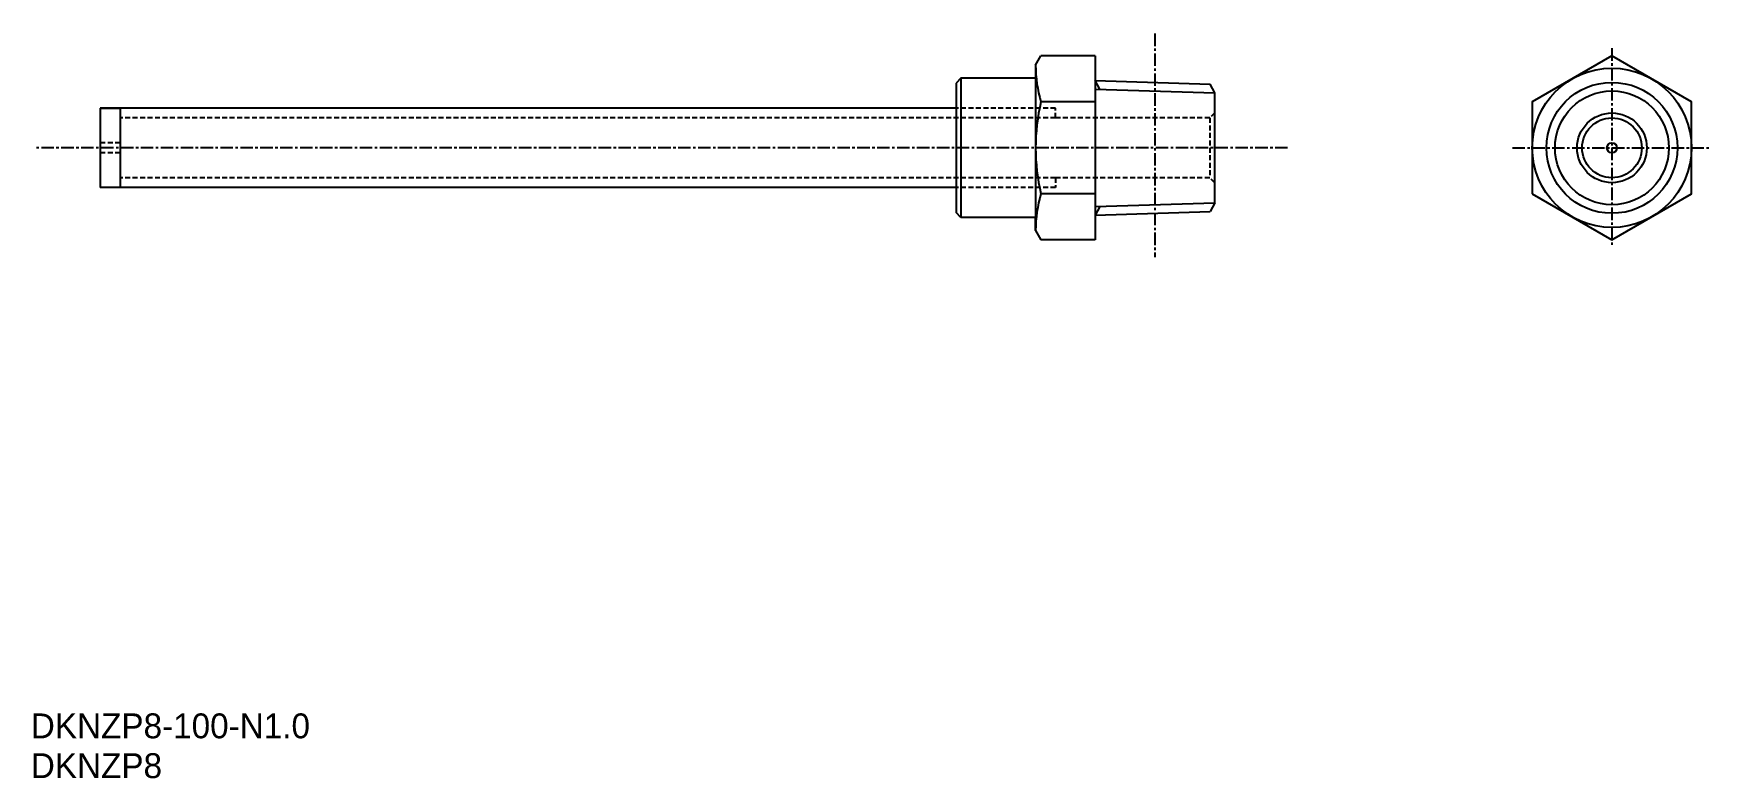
# Model space of a CAD drawing. Extents: x 138 to 307, y 275 to 349.
import ezdxf

# ---------------------------------------------------------------- set-up
doc = ezdxf.new("R2010")
doc.units = 0
doc.linetypes.add('CENTER', pattern=[2, 1.25, -0.25, 0.25, -0.25])
doc.linetypes.add('DASHED', pattern=[0.75, 0.5, -0.25])
doc.layers.get('0').update_dxf_attribs({"linetype": 'CONTINUOUS'})
doc.layers.add('CENTER', color=1, linetype='CENTER')

msp = doc.modelspace()

# ---------------------------------------------------------------- linework, layer by layer
at = {"color": 7, "linetype": 'CONTINUOUS'}
for p, q in [((238.9, 346.3), (239.44, 347.23)), ((238.9, 346.3), (238.9, 330.99)), ((244.9, 347.23), (239.44, 347.23)), ((244.9, 347.23), (244.9, 332.97)), ((231.4, 344.99), (230.9, 344.49)), ((230.9, 344.49), (230.9, 334.99)), ((231.4, 344.99), (231.4, 330.99)), ((238.9, 344.99), (231.4, 344.99)), ((244.9, 344.75), (256.45, 344.39)), ((256.9, 343.52), (256.45, 344.39)), ((244.9, 342.61), (239.44, 342.61)), ((256.9, 332.45), (256.9, 343.52)), ((144.9, 341.99), (144.9, 333.99)), ((230.9, 341.99), (144.9, 341.99)), ((144.9, 341.99), (146.9, 341.99)), ((146.9, 341.99), (146.9, 333.99)), ((146.9, 340.99), (146.9, 334.99)), ((230.9, 333.99), (144.9, 333.99)), ((146.9, 333.99), (144.9, 333.99)), ((230.9, 334.99), (230.9, 331.49)), ((244.9, 333.37), (239.44, 333.37)), ((244.9, 332.97), (244.9, 328.75)), ((256.9, 332.45), (256.45, 331.58)), ((231.4, 330.99), (230.9, 331.49)), ((238.9, 330.99), (231.4, 330.99)), ((238.9, 329.68), (238.9, 330.99)), ((244.9, 331.22), (256.45, 331.58)), ((238.9, 329.68), (239.44, 328.75)), ((244.9, 328.75), (239.44, 328.75))]:
    msp.add_line(p, q, dxfattribs=at)
at = {"color": 3, "linetype": 'CONTINUOUS'}
for p, q in [((245.35, 343.88), (244.9, 344.75)), ((244.9, 343.9), (256.9, 343.52)), ((244.9, 332.08), (256.9, 332.45)), ((245.36, 332.09), (244.9, 331.22))]:
    msp.add_line(p, q, dxfattribs=at)
at = {"color": 3, "linetype": 'DASHED'}
for p, q in [((240.9, 340.99), (146.9, 340.99)), ((240.9, 341.99), (230.9, 341.99)), ((240.9, 340.99), (240.9, 341.99)), ((256.4, 340.99), (240.9, 340.99)), ((256.9, 341.49), (256.4, 340.99)), ((256.4, 340.99), (256.4, 334.99)), ((146.9, 338.49), (144.9, 338.49)), ((146.9, 337.49), (144.9, 337.49)), ((240.9, 334.99), (146.9, 334.99)), ((240.9, 333.99), (230.9, 333.99)), ((256.4, 334.99), (240.9, 334.99)), ((240.9, 334.99), (240.9, 333.99)), ((256.9, 334.49), (256.4, 334.99))]:
    msp.add_line(p, q, dxfattribs=at)
at = {"color": 7, "linetype": 'CONTINUOUS'}
msp.add_lwpolyline([(288.82, 333.37), (296.82, 328.75), (304.82, 333.37), (304.82, 342.61), (296.82, 347.23), (288.82, 342.61)], close=True, dxfattribs=at)
for radius in [8, 6.58, 3.5, 3, 0.5]:
    msp.add_circle((296.82, 337.99), radius, dxfattribs=at)
at = {"color": 3, "linetype": 'CONTINUOUS'}
msp.add_circle((296.82, 337.99), 5.72, dxfattribs=at)
at = {"color": 7, "linetype": 'CONTINUOUS'}
for centre, radius, start, end in [((251.8, 346.29), 12.9, 179.9533, 196.5707), ((259.02, 337.99), 20.12, 166.7467, 180.0169), ((259.02, 337.98), 20.12, 179.9831, 193.2533), ((251.8, 329.69), 12.9, 163.4293, 180.0467)]:
    msp.add_arc(centre, radius, start, end, dxfattribs=at)
at = {"layer": 'CENTER', "color": 1, "linetype": 'CENTER'}
for p, q in [((250.89, 349.47), (250.89, 327)), ((296.82, 347.99), (296.82, 327.99)), ((264.23, 337.99), (138.38, 337.99)), ((286.82, 337.99), (306.82, 337.99))]:
    msp.add_line(p, q, dxfattribs=at)

# ---------------------------------------------------------------- texts
for s, p in [('DKNZP8-100-N1.0', (137.92, 278.67)), ('DKNZP8', (137.92, 274.67))]:
    msp.add_text(s, height=2.5).set_placement(p)

doc.saveas('drawing.dxf')
